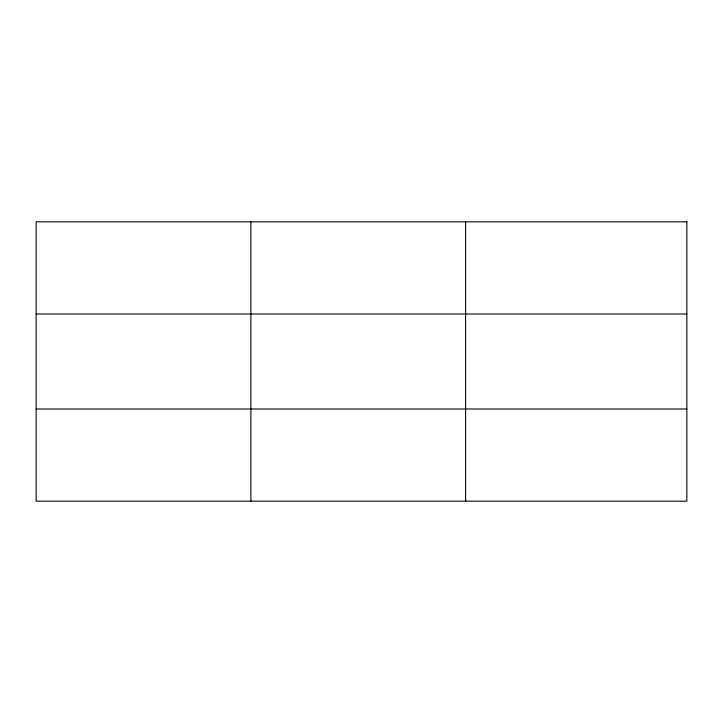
<?xml version="1.0" encoding="UTF-8"?>
<svg xmlns="http://www.w3.org/2000/svg" width="723" height="723" viewBox="0 0 723 723"><rect width="100%" height="100%" fill="white"/><g stroke="black" fill="none" stroke-linecap="round" stroke-linejoin="round"><path stroke-width="1.08" d="M250.881 501.184L250.881 221.816M465.612 501.184L465.612 221.816M36.15 314.008L686.85 314.008M36.15 408.992L686.85 408.992M686.85 221.816L686.85 501.184L36.15 501.184L36.15 221.816L686.85 221.816"/></g></svg>
